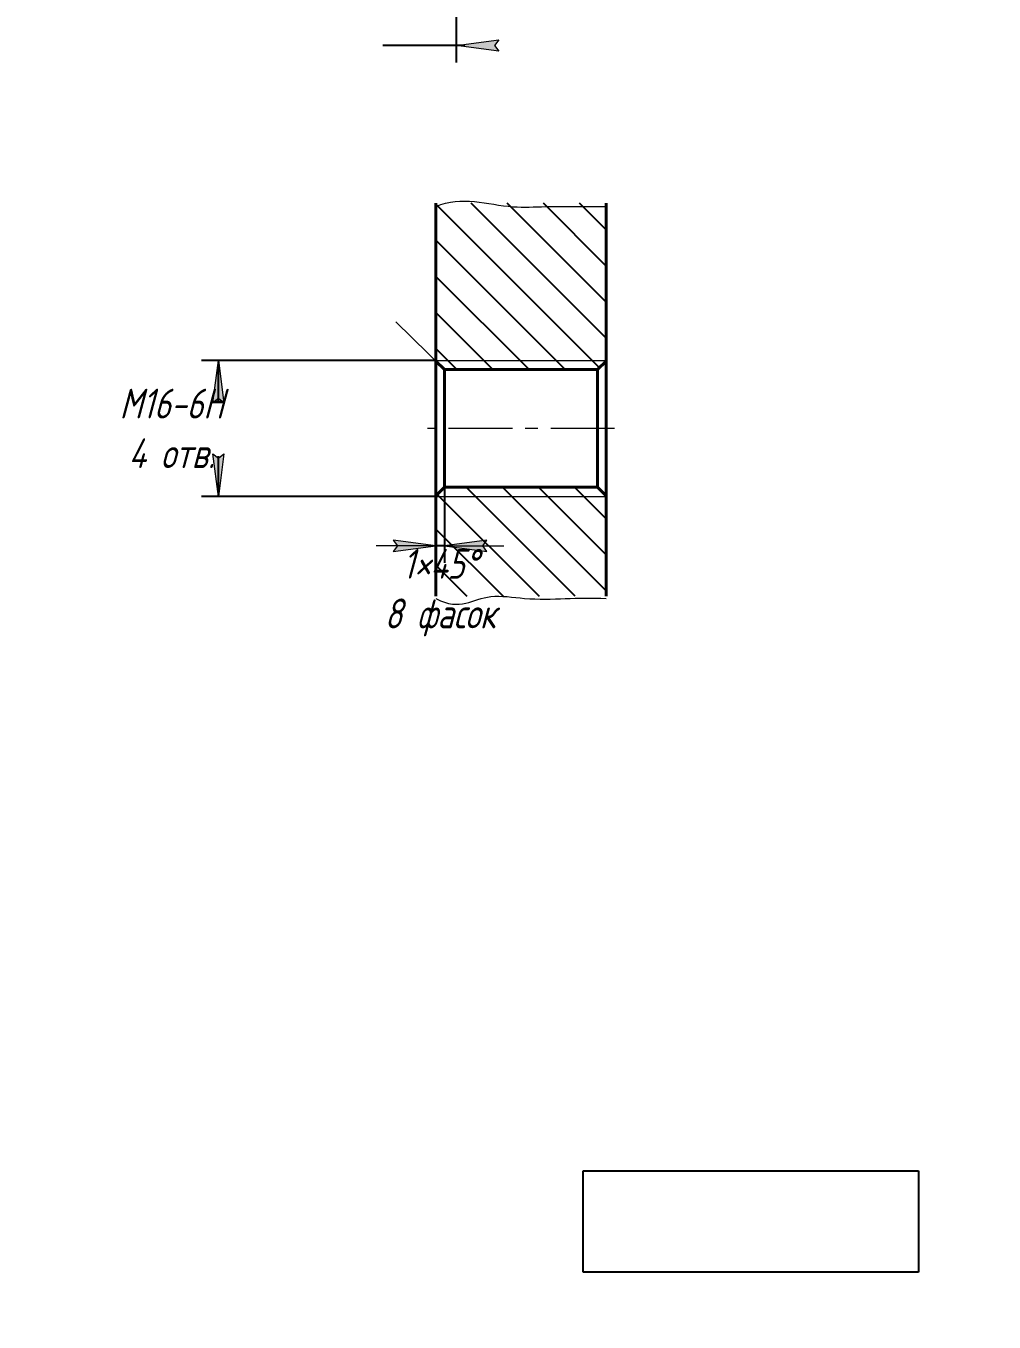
# Model space of a CAD drawing. Header units: millimetres. Extents: x 0 to 210, y 0 to 297.
# Drawn here: x 96.2 to 210, y 0 to 152.3 of the extents above; entities that cross this region are included whole.
import ezdxf

# ---------------------------------------------------------------- set-up
doc = ezdxf.new("R2010")
doc.units = ezdxf.units.MM
for name, pattern in [('K5LT_AXLED', [12, 7.5, -1.5, 1.5, -1.5]), ('K5LT_BASIC', [0]), ('K5LT_THIN', [0])]:
    doc.linetypes.add(name, pattern=pattern)
doc.layers.add('Системный слой', color=7, linetype='Continuous')
doc.styles.add('KDIMTEXTSTYLE', font='GOST_AU.SHX', dxfattribs={"width": 0.96, "oblique": 15, "height": 5})
doc.dimstyles.new('KDIMSTYLE (0.20)', dxfattribs={"dimtxt": 5, "dimasz": 1, "dimexe": 2, "dimexo": 0.0625, "dimgap": 1, "dimtad": 1, "dimlfac": 5, "dimtxsty": 'KDIMTEXTSTYLE', "dimsah": 1, "dimcen": 0.09, "dimdle": 1, "dimadec": 0, "dimazin": 0, "dimtfac": 0.667, "dimtmove": 0, "dimatfit": 3, "dimfxl": 1, "dimtvp": 1, "dimtolj": 1, "dimtzin": 0, "dimarcsym": 0})
doc.dimstyles.new('KDIMSTYLE (1.00)', dxfattribs={"dimtxt": 5, "dimasz": 1, "dimexe": 2, "dimexo": 0.0625, "dimgap": 1, "dimtad": 1, "dimtxsty": 'KDIMTEXTSTYLE', "dimsah": 1, "dimcen": 0.09, "dimdle": 1, "dimadec": 0, "dimazin": 0, "dimtfac": 0.667, "dimtmove": 0, "dimatfit": 3, "dimfxl": 1, "dimtvp": 1, "dimtolj": 1, "dimtzin": 0, "dimarcsym": 0})
picture_1 = doc.add_image_def('image1.jpg', size_in_pixel=(394, 119))

# ---------------------------------------------------------------- blocks, each defined once
blk = doc.blocks.new('KDIMARROW_01')
at = {"layer": 'Системный слой'}
blk.add_hatch(color=0, dxfattribs=at).paths.add_polyline_path([(0, 0), (-5, 0.658262491226197), (-4.5, 5.51091059616309e-16), (-5, -0.6582624912261956)])
at = {"layer": 'Системный слой', "color": 0, "linetype": 'K5LT_THIN', "lineweight": 18}
for p, q in [((-4.5, 5.51091059616309e-16), (-5, 0.658262491226197)), ((-5, 0.658262491226197), (0, 0)), ((0, 0), (-5, -0.6582624912261956)), ((-5, -0.6582624912261956), (-4.5, 5.51091059616309e-16)), ((0, 0), (-1, 0))]:
    blk.add_line(p, q, dxfattribs=at)
blk = doc.blocks.new('KDIMARROW_02')
at = {"layer": 'Системный слой'}
blk.add_hatch(color=0, dxfattribs=at).paths.add_polyline_path([(4.5, -5.51091059616309e-16), (5, 0.6582624912261956), (0, 0), (5, -0.658262491226197)])
at = {"layer": 'Системный слой', "color": 0, "linetype": 'K5LT_THIN', "lineweight": 18}
for p, q in [((0, 0), (-1, 0)), ((5, 0.6582624912261956), (0, 0)), ((0, 0), (5, -0.658262491226197)), ((0, 0), (7, -8.572527594031472e-16)), ((4.5, -5.51091059616309e-16), (5, 0.6582624912261956)), ((5, -0.658262491226197), (4.5, -5.51091059616309e-16))]:
    blk.add_line(p, q, dxfattribs=at)

msp = doc.modelspace()

# ---------------------------------------------------------------- hatches: boundary and pattern name
at = {"layer": 'Системный слой'}
h = msp.add_hatch(dxfattribs=at)
h.set_pattern_fill('', angle=135, style=0, pattern_type=0)
h.set_pattern_definition([(135, (0, 0), (-2.121320343559643, -2.121320343559642), [])])
h.paths.add_polyline_path([(144.4117005101565, 131.4627124469214), (144.4117005101565, 112.9272388622764), (145.4117005101565, 111.9272388622764), (163.4117005101565, 111.9272388622764), (164.4117005101565, 112.9272388622764), (164.4117005101565, 131.4627124469214)])
h.paths.add_polyline_path([(144.4117005101565, 97.0923023722764), (144.4117005101565, 85.2862540992633), (164.4117005101565, 85.28625409926333), (164.4117005101565, 97.09230237227636), (163.4117005101565, 98.09230237227636), (145.4117005101565, 98.09230237227636)])

# ---------------------------------------------------------------- linework, layer by layer
at = {"layer": 'Системный слой', "color": 150, "linetype": 'K5LT_BASIC', "lineweight": 40, "true_color": 0x0080ff}
for p, q in [((144.4117005101565, 131.4627124469214), (144.4117005101565, 112.9272388622764)), ((164.4117005101565, 131.4627124469214), (164.4117005101565, 112.9272388622764)), ((144.4117005101565, 112.9272388622764), (144.4117005101565, 97.09230237227636)), ((144.4117005101565, 112.9272388622764), (145.4117005101565, 111.9272388622764)), ((164.4117005101565, 112.9272388622764), (163.4117005101565, 111.9272388622764)), ((164.4117005101565, 112.9272388622764), (164.4117005101565, 97.09230237227636)), ((145.4117005101565, 111.9272388622764), (145.4117005101565, 98.09230237227636)), ((163.4117005101565, 111.9272388622764), (145.4117005101565, 111.9272388622764)), ((163.4117005101565, 111.9272388622764), (163.4117005101565, 98.09230237227636)), ((144.4117005101565, 97.09230237227636), (145.4117005101565, 98.09230237227636)), ((163.4117005101565, 98.09230237227636), (145.4117005101565, 98.09230237227636)), ((164.4117005101565, 97.09230237227636), (163.4117005101565, 98.09230237227636)), ((144.4117005101565, 97.09230237227636), (144.4117005101565, 85.28625409926333)), ((164.4117005101565, 97.09230237227636), (164.4117005101565, 85.2862540992633))]:
    msp.add_line(p, q, dxfattribs=at)
at = {"layer": 'Системный слой', "color": 7, "linetype": 'K5LT_THIN', "lineweight": 18}
for p, q in [((145.4117005101565, 111.9272388622764), (139.6963730658176, 117.5250091508811)), ((144.4117005101565, 113.0097706172764), (164.4117005101565, 113.0097706172764)), ((144.4117005101565, 97.00977061727637), (164.4117005101565, 97.00977061727637))]:
    msp.add_line(p, q, dxfattribs=at)
at = {"layer": 'Системный слой', "color": 30, "linetype": 'K5LT_AXLED', "lineweight": 18, "true_color": 0xff8000}
msp.add_line((165.4117005101565, 105.0097706172764), (143.4117005101565, 105.0097706172764), dxfattribs=at)
at = {"layer": 'Системный слой', "color": 7, "linetype": 'K5LT_THIN', "lineweight": 18}
for points, knots in [([(144.4117005101565, 131.0946804259945), (147.4428555004226, 132.4264924495166), (151.6871303378139, 130.8025516336373), (158.3974822548647, 131.17511101971), (162.0338791691612, 131.0517078093338), (164.4117005101565, 131.0946804259946)], [0, 0, 0, 0, 2.279472770862056, 3.225237090476743, 5, 5, 5, 5]), ([(144.4117005101565, 85.00977061727646), (147.3348681617563, 83.49265628784262), (149.4354668315728, 85.82779470435422), (157.0528764348461, 84.56163262549403), (161.0589540880591, 85.25826333713921), (164.4117005101565, 85.00977061727646)], [0, 0, 0, 0, 1.720724456921443, 2.652035119327169, 5, 5, 5, 5])]:
    msp.add_open_spline(points, degree=3, knots=knots, dxfattribs=at)

# ---------------------------------------------------------------- dimensions: what is measured, and where the dimension line sits
at = {"layer": 'Системный слой', "color": 7}
msp.add_linear_dim(base=(24.00000000000009, 149.9999999999999), p1=(146.8000000328884, 178.9994445218056), p2=(24.00000000000009, 178.9994445218057), location=(85.40000001644427, 149.9999999999999), dimstyle='KDIMSTYLE (0.20)', override={"dimexo": 0, "dimpost": '\\H3.5;\\W0.965;\\Q15;<>', "dimblk1": 'KDIMARROW_01', "dimblk2": 'KDIMARROW_01', "dimse1": 0, "dimse2": 0, "dimclrt": 7, "dimtolj": 1}, dxfattribs=at).render()
msp.add_linear_dim(base=(118.8569015616567, 113.0097706172764), p1=(144.4117005101565, 97.00977061727637), p2=(144.4117005101565, 113.0097706172764), angle=90, dimstyle='KDIMSTYLE (1.00)', override={"dimexo": 0, "dimtoh": 1, "dimpost": '\\H3.5;\\W0.965;\\Q15;М<>\\H3.5;\\W0.965;\\Q15;\\Q15;-6Н\\X\\H3.5;\\W0.965;\\Q15;\\Q15;4 отв.', "dimblk1": 'KDIMARROW_01', "dimblk2": 'KDIMARROW_01', "dimse1": 0, "dimse2": 0, "dimclrt": 7, "dimtmove": 1, "dimtolj": 1}, dxfattribs=at).render()
msp.add_linear_dim(base=(144.4117005101565, 91.21516077642009), p1=(145.4117005101565, 103.0923023722763), p2=(144.4117005101565, 102.0923023722763), dimstyle='KDIMSTYLE (1.00)', override={"dimexo": 0, "dimpost": '\\H3.5;\\W0.965;\\Q15;<>\\H3.5;\\W0.965;\\Q15;\\Q15;\\Q15;×\\Q15;45\\Q15;°\\Q15;\\X\\H3.5;\\W0.965;\\Q15;\\Q15;8 фасок', "dimblk1": 'KDIMARROW_02', "dimblk2": 'KDIMARROW_02', "dimse1": 0, "dimse2": 0, "dimclrt": 7, "dimtolj": 1}, dxfattribs=at).render()

# ---------------------------------------------------------------- pictures from other files: only their frames are drawn
at = {"layer": 'Системный слой'}
image = msp.add_image(picture_1, insert=(161.723279404543, 5.867283634689926), size_in_units=(39.38374150585473, 11.895089439585565), dxfattribs=at)
image.dxf.flags = 15

doc.saveas('drawing.dxf')
